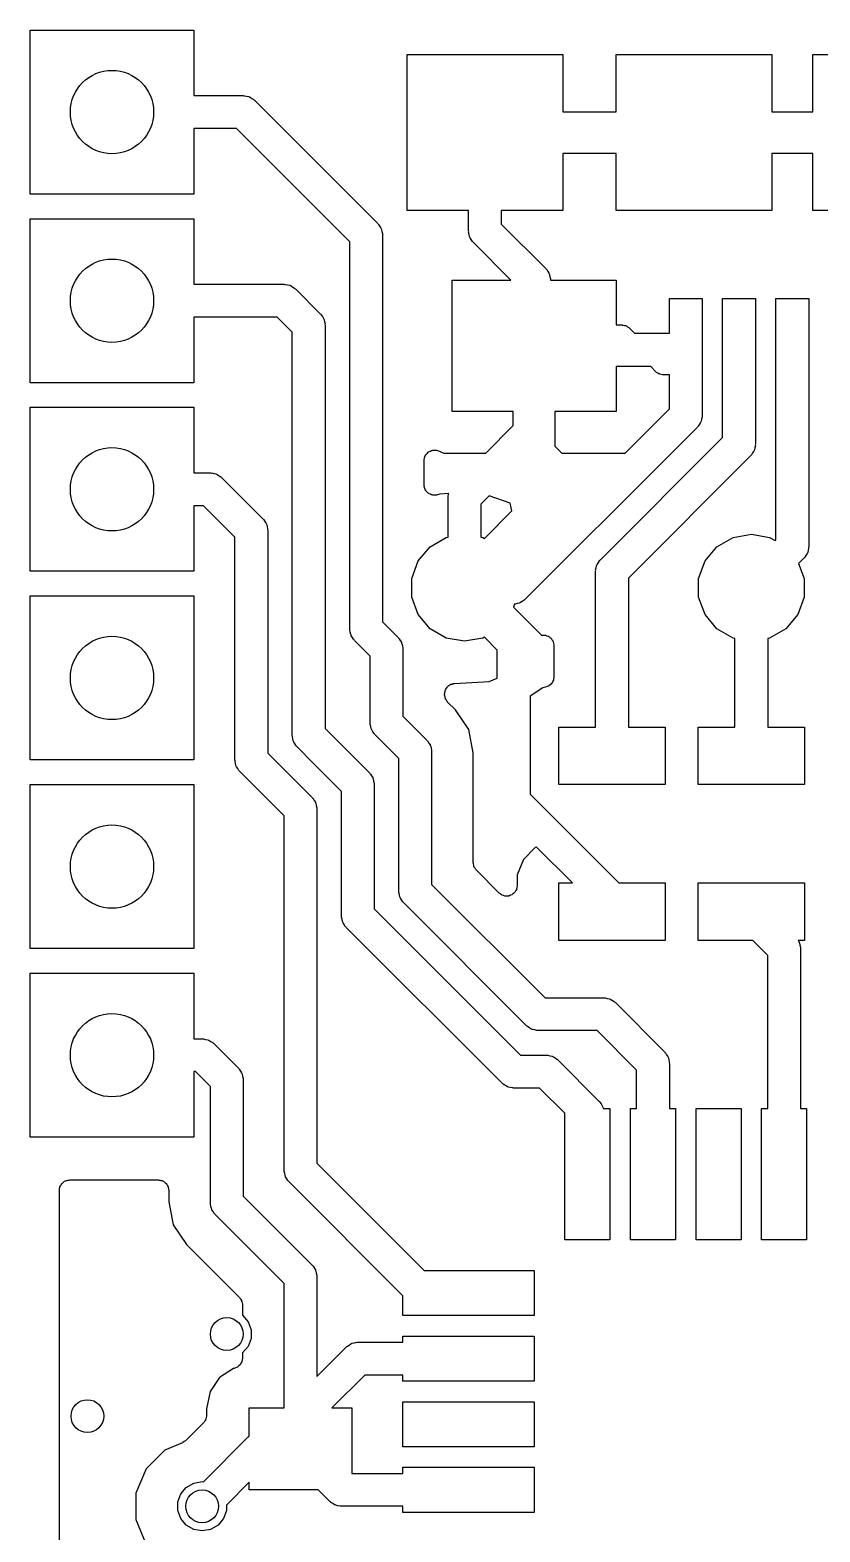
# Model space of a CAD drawing. Extents: x 0.2 to 50.9, y 0.2 to 28.3.
# Drawn here: x 0.2 to 9.84, y 9.99 to 28.3 of the extents above; entities that cross this region are included whole.
import ezdxf

# ---------------------------------------------------------------- set-up
doc = ezdxf.new("R2010")
doc.units = 0
doc.header["$MEASUREMENT"] = 0
doc.layers.add('BLACK', color=7, linetype='CONTINUOUS')

msp = doc.modelspace()

# ---------------------------------------------------------------- linework, layer by layer
at = {"layer": 'Black'}
for p, q in [((0.2, 26.3), (0.2, 28.3)), ((0.2, 28.3), (2.2, 28.3)), ((2.2, 28.3), (2.2, 27.5)), ((4.8, 26.1), (4.8, 28)), ((4.8, 28), (6.7, 28)), ((6.7, 28), (6.7, 27.304)), ((7.35, 27.304), (7.35, 28)), ((7.35, 28), (9.25, 28)), ((9.25, 28), (9.25, 27.304)), ((9.75, 27.304), (9.75, 28)), ((9.75, 28), (11.65, 28)), ((2.2, 27.5), (2.8, 27.5)), ((2.8, 27.5), (2.80867, 27.4985)), ((2.80867, 27.4985), (2.81743, 27.4992)), ((2.81743, 27.4992), (2.84267, 27.4925)), ((2.84267, 27.4925), (2.8684, 27.4879)), ((2.8684, 27.4879), (2.87602, 27.4835)), ((2.87602, 27.4835), (2.88452, 27.4813)), ((2.88452, 27.4813), (2.90593, 27.4663)), ((2.90593, 27.4663), (2.92856, 27.4532)), ((2.92856, 27.4532), (2.93422, 27.4465)), ((2.93422, 27.4465), (2.94142, 27.4414)), ((2.94142, 27.4414), (4.44142, 25.9414)), ((6.7, 27.304), (7.35, 27.304)), ((9.25, 27.304), (9.75, 27.304)), ((2.71716, 27.1), (2.2, 27.1)), ((2.2, 27.1), (2.2, 26.3)), ((4.1, 25.7172), (2.71716, 27.1)), ((7.35, 26.796), (6.7, 26.796)), ((6.7, 26.796), (6.7, 26.1)), ((7.35, 26.1), (7.35, 26.796)), ((9.75, 26.796), (9.25, 26.796)), ((9.25, 26.796), (9.25, 26.1)), ((9.75, 26.1), (9.75, 26.796)), ((2.2, 26.3), (0.2, 26.3)), ((5.55, 26.1), (4.8, 26.1)), ((5.55, 25.85), (5.55, 26.1)), ((6.7, 26.1), (5.95, 26.1)), ((5.95, 26.1), (5.95, 25.9328)), ((9.25, 26.1), (7.35, 26.1)), ((11.65, 26.1), (9.75, 26.1)), ((0.2, 24), (0.2, 26)), ((0.2, 26), (2.2, 26)), ((2.2, 26), (2.2, 25.2)), ((4.44142, 25.9414), (4.44647, 25.9342)), ((4.44647, 25.9342), (4.45321, 25.9286)), ((4.45321, 25.9286), (4.46627, 25.9059)), ((4.46627, 25.9059), (4.48126, 25.8845)), ((4.48126, 25.8845), (4.48354, 25.876)), ((4.48354, 25.876), (4.48794, 25.8684)), ((4.48794, 25.8684), (4.49248, 25.8427)), ((4.49248, 25.8427), (4.49924, 25.8174)), ((5.55153, 25.8413), (5.55, 25.85)), ((5.55076, 25.8326), (5.55153, 25.8413)), ((5.55752, 25.8073), (5.55076, 25.8326)), ((5.95, 25.9328), (6.49142, 25.3914)), ((4.1, 21), (4.1, 25.7172)), ((4.49924, 25.8174), (4.49847, 25.8087)), ((4.49847, 25.8087), (4.5, 25.8)), ((4.5, 25.8), (4.5, 21.0828)), ((5.56206, 25.7816), (5.55752, 25.8073)), ((5.56646, 25.774), (5.56206, 25.7816)), ((5.56874, 25.7655), (5.56646, 25.774)), ((5.58372, 25.7441), (5.56874, 25.7655)), ((5.59679, 25.7214), (5.58372, 25.7441)), ((5.60353, 25.7158), (5.59679, 25.7214)), ((5.60858, 25.7086), (5.60353, 25.7158)), ((6.06716, 25.25), (5.60858, 25.7086)), ((6.49142, 25.3914), (6.49647, 25.3842)), ((6.49647, 25.3842), (6.50321, 25.3786)), ((6.50321, 25.3786), (6.51628, 25.3559)), ((6.51628, 25.3559), (6.53126, 25.3345)), ((6.53126, 25.3345), (6.53354, 25.326)), ((6.53354, 25.326), (6.53794, 25.3184)), ((6.53794, 25.3184), (6.54248, 25.2927)), ((6.54248, 25.2927), (6.54924, 25.2674)), ((2.2, 25.2), (3.3, 25.2)), ((3.3, 25.2), (3.30867, 25.1985)), ((3.30867, 25.1985), (3.31743, 25.1992)), ((3.31743, 25.1992), (3.34267, 25.1925)), ((3.34267, 25.1925), (3.3684, 25.1879)), ((3.3684, 25.1879), (3.37602, 25.1835)), ((3.37602, 25.1835), (3.38452, 25.1813)), ((3.38452, 25.1813), (3.40593, 25.1663)), ((3.40593, 25.1663), (3.42856, 25.1532)), ((3.42856, 25.1532), (3.43422, 25.1465)), ((3.43422, 25.1465), (3.44142, 25.1414)), ((3.44142, 25.1414), (3.74142, 24.8414)), ((5.35, 23.65), (5.35, 25.25)), ((5.35, 25.25), (6.06716, 25.25)), ((6.54924, 25.2674), (6.54847, 25.2587)), ((6.54847, 25.2587), (6.55, 25.25)), ((6.55, 25.25), (7.35, 25.25)), ((7.35, 25.25), (7.35, 24.704)), ((8, 24.604), (8, 25.025)), ((8, 25.025), (8.4, 25.025)), ((8.4, 25.025), (8.4, 23.6)), ((8.65, 23.3328), (8.65, 25.025)), ((8.65, 25.025), (9.05, 25.025)), ((9.05, 25.025), (9.05, 23.25)), ((9.3, 22.0828), (9.3, 25.025)), ((9.3, 25.025), (9.7, 25.025)), ((9.7, 25.025), (9.7, 21.9999)), ((3.21716, 24.8), (2.2, 24.8)), ((2.2, 24.8), (2.2, 24)), ((3.4, 24.6172), (3.21716, 24.8)), ((3.74142, 24.8414), (3.74647, 24.8342)), ((3.74647, 24.8342), (3.75321, 24.8286)), ((3.75321, 24.8286), (3.76628, 24.8059)), ((3.76628, 24.8059), (3.78126, 24.7845)), ((3.78126, 24.7845), (3.78354, 24.776)), ((3.78354, 24.776), (3.78794, 24.7684)), ((3.78794, 24.7684), (3.79248, 24.7427)), ((3.79248, 24.7427), (3.79924, 24.7174)), ((3.4, 19.7), (3.4, 24.6172)), ((3.79924, 24.7174), (3.79847, 24.7087)), ((3.79847, 24.7087), (3.8, 24.7)), ((3.8, 24.7), (3.8, 19.7828)), ((7.35, 24.704), (7.42375, 24.704)), ((7.42375, 24.704), (7.42925, 24.703)), ((7.42925, 24.703), (7.43482, 24.7035)), ((7.43482, 24.7035), (7.45085, 24.6992)), ((7.45085, 24.6992), (7.46719, 24.6963)), ((7.46719, 24.6963), (7.47203, 24.6935)), ((7.47203, 24.6935), (7.47742, 24.6921)), ((7.47742, 24.6921), (7.49101, 24.6826)), ((7.49101, 24.6826), (7.50538, 24.6743)), ((7.50538, 24.6743), (7.50897, 24.67)), ((7.50897, 24.67), (7.51355, 24.6668)), ((7.51355, 24.6668), (7.57636, 24.604)), ((7.57636, 24.604), (8, 24.604)), ((7.77364, 24.196), (7.35, 24.196)), ((7.35, 24.196), (7.35, 23.65)), ((7.83645, 24.1332), (7.77364, 24.196)), ((2.2, 24), (0.2, 24)), ((7.84102, 24.13), (7.83645, 24.1332)), ((7.84462, 24.1257), (7.84102, 24.13)), ((7.85899, 24.1174), (7.84462, 24.1257)), ((7.87258, 24.1079), (7.85899, 24.1174)), ((7.87797, 24.1065), (7.87258, 24.1079)), ((7.88281, 24.1037), (7.87797, 24.1065)), ((7.89915, 24.1008), (7.88281, 24.1037)), ((7.91518, 24.0965), (7.89915, 24.1008)), ((7.92075, 24.097), (7.91518, 24.0965)), ((7.92625, 24.096), (7.92075, 24.097)), ((8, 24.096), (7.92625, 24.096)), ((8, 23.6828), (8, 24.096)), ((0.2, 21.7), (0.2, 23.7)), ((0.2, 23.7), (2.2, 23.7)), ((2.2, 23.7), (2.2, 22.9)), ((6.096, 23.65), (5.35, 23.65)), ((6.096, 23.4788), (6.096, 23.65)), ((7.35, 23.65), (6.604, 23.65)), ((6.604, 23.65), (6.604, 23.2264)), ((7.45581, 23.1387), (8, 23.6828)), ((5.75916, 23.142), (6.096, 23.4788)), ((8.34142, 23.4586), (8, 23.1172)), ((8.34647, 23.4658), (8.34142, 23.4586)), ((8.35321, 23.4714), (8.34647, 23.4658)), ((8.36627, 23.4941), (8.35321, 23.4714)), ((8.38126, 23.5155), (8.36627, 23.4941)), ((8.38354, 23.524), (8.38126, 23.5155)), ((8.38794, 23.5316), (8.38354, 23.524)), ((8.39248, 23.5573), (8.38794, 23.5316)), ((8.39924, 23.5826), (8.39248, 23.5573)), ((8.4, 23.6), (8.39847, 23.5913)), ((8.39847, 23.5913), (8.39924, 23.5826)), ((7.15858, 21.8414), (8.65, 23.3328)), ((5.01041, 23.0654), (5.01101, 23.0792)), ((5.01101, 23.0792), (5.01421, 23.0869)), ((5.01421, 23.0869), (5.01566, 23.0952)), ((5.01566, 23.0952), (5.02259, 23.1072)), ((5.02259, 23.1072), (5.02789, 23.12)), ((5.02789, 23.12), (5.03354, 23.1261)), ((5.03354, 23.1261), (5.03771, 23.1334)), ((5.03771, 23.1334), (5.04832, 23.1423)), ((5.04832, 23.1423), (5.05769, 23.1525)), ((5.05769, 23.1525), (5.0651, 23.1564)), ((5.0651, 23.1564), (5.0715, 23.1617)), ((5.0715, 23.1617), (5.08452, 23.1665)), ((5.08452, 23.1665), (5.09681, 23.1729)), ((5.09681, 23.1729), (5.1051, 23.174)), ((5.1051, 23.174), (5.11295, 23.1768)), ((5.11295, 23.1768), (5.1268, 23.1768)), ((5.1268, 23.1768), (5.14054, 23.1786)), ((5.14054, 23.1786), (5.1487, 23.1768)), ((5.1487, 23.1768), (5.15705, 23.1768)), ((5.15705, 23.1768), (5.17008, 23.1721)), ((5.17008, 23.1721), (5.1836, 23.1691)), ((5.1836, 23.1691), (5.24895, 23.142)), ((5.24895, 23.142), (5.75916, 23.142)), ((8, 23.1172), (6.24142, 21.3586)), ((6.604, 23.2264), (6.68836, 23.142)), ((6.68836, 23.142), (7.43413, 23.142)), ((7.43413, 23.142), (7.45048, 23.1391)), ((7.45048, 23.1391), (7.45581, 23.1387)), ((8.99142, 23.1086), (7.5, 21.6172)), ((8.99647, 23.1158), (8.99142, 23.1086)), ((9.00321, 23.1214), (8.99647, 23.1158)), ((9.01628, 23.1441), (9.00321, 23.1214)), ((9.03126, 23.1655), (9.01628, 23.1441)), ((9.03354, 23.174), (9.03126, 23.1655)), ((9.03794, 23.1816), (9.03354, 23.174)), ((9.04248, 23.2073), (9.03794, 23.1816)), ((9.04924, 23.2326), (9.04248, 23.2073)), ((9.05, 23.25), (9.04847, 23.2413)), ((9.04847, 23.2413), (9.04924, 23.2326)), ((2.2, 22.9), (2.4, 22.9)), ((2.4, 22.9), (2.40867, 22.8985)), ((2.40867, 22.8985), (2.41743, 22.8992)), ((2.41743, 22.8992), (2.44267, 22.8925)), ((2.44267, 22.8925), (2.4684, 22.8879)), ((5.008, 23.0517), (5.01041, 23.0654)), ((5.008, 22.7536), (5.008, 23.0517)), ((2.4684, 22.8879), (2.47602, 22.8835)), ((2.47602, 22.8835), (2.48452, 22.8813)), ((2.48452, 22.8813), (2.50593, 22.8663)), ((2.50593, 22.8663), (2.52856, 22.8532)), ((2.52856, 22.8532), (2.53422, 22.8465)), ((2.53422, 22.8465), (2.54142, 22.8414)), ((2.54142, 22.8414), (3.04142, 22.3414)), ((5.01041, 22.74), (5.008, 22.7536)), ((5.01101, 22.7261), (5.01041, 22.74)), ((5.01421, 22.7184), (5.01101, 22.7261)), ((5.01566, 22.7102), (5.01421, 22.7184)), ((5.02259, 22.6982), (5.01566, 22.7102)), ((5.02789, 22.6854), (5.02259, 22.6982)), ((5.03353, 22.6792), (5.02789, 22.6854)), ((5.03771, 22.672), (5.03353, 22.6792)), ((5.04833, 22.6631), (5.03771, 22.672)), ((5.05769, 22.6529), (5.04833, 22.6631)), ((5.0651, 22.649), (5.05769, 22.6529)), ((5.0715, 22.6436), (5.0651, 22.649)), ((5.08452, 22.6389), (5.0715, 22.6436)), ((5.09681, 22.6325), (5.08452, 22.6389)), ((5.10509, 22.6314), (5.09681, 22.6325)), ((5.11295, 22.6286), (5.10509, 22.6314)), ((5.1268, 22.6286), (5.11295, 22.6286)), ((5.14054, 22.6268), (5.1268, 22.6286)), ((5.14869, 22.6286), (5.14054, 22.6268)), ((5.15705, 22.6286), (5.14869, 22.6286)), ((5.17007, 22.6333), (5.15705, 22.6286)), ((5.1836, 22.6363), (5.17007, 22.6333)), ((5.19924, 22.6428), (5.1836, 22.6363)), ((5.30861, 22.6491), (5.19924, 22.6428)), ((5.29994, 22.5999), (5.30147, 22.6086)), ((5.29994, 22.1175), (5.29994, 22.5999)), ((5.3007, 22.6174), (5.30746, 22.6426)), ((5.30147, 22.6086), (5.3007, 22.6174)), ((5.30746, 22.6426), (5.30861, 22.6491)), ((5.80355, 22.6207), (5.69994, 22.5171)), ((6.05663, 22.5326), (5.80355, 22.6207)), ((6.07935, 22.4386), (6.05663, 22.5326)), ((2.31716, 22.5), (2.2, 22.5)), ((2.2, 22.5), (2.2, 21.7)), ((2.7, 22.1172), (2.31716, 22.5)), ((5.69994, 22.5171), (5.69994, 22.1175)), ((5.74278, 22.102), (6.07935, 22.4386)), ((3.04142, 22.3414), (3.04647, 22.3342)), ((3.04647, 22.3342), (3.05321, 22.3286)), ((3.05321, 22.3286), (3.06627, 22.3059)), ((3.06627, 22.3059), (3.08126, 22.2845)), ((3.08126, 22.2845), (3.08354, 22.276)), ((3.08354, 22.276), (3.08794, 22.2684)), ((3.08794, 22.2684), (3.09248, 22.2427)), ((3.09248, 22.2427), (3.09924, 22.2174)), ((3.09924, 22.2174), (3.09847, 22.2087)), ((3.09847, 22.2087), (3.1, 22.2)), ((3.1, 22.2), (3.1, 19.4828)), ((2.7, 19.4), (2.7, 22.1172)), ((4.93466, 21.8264), (5.08038, 22)), ((5.08038, 22), (5.2767, 22.1134)), ((5.2767, 22.1134), (5.29994, 22.1175)), ((5.69994, 22.1175), (5.72319, 22.1134)), ((5.72319, 22.1134), (5.74278, 22.102)), ((8.43478, 21.8264), (8.5805, 22)), ((8.5805, 22), (8.77682, 22.1134)), ((8.77682, 22.1134), (9.00006, 22.1527)), ((9.00006, 22.1527), (9.22331, 22.1134)), ((9.22331, 22.1134), (9.29131, 22.0741)), ((9.29131, 22.0741), (9.3, 22.0828)), ((9.69924, 21.9825), (9.69248, 21.9573)), ((9.7, 21.9999), (9.69847, 21.9913)), ((9.69847, 21.9913), (9.69924, 21.9825)), ((4.85713, 21.6133), (4.93466, 21.8264)), ((7.11874, 21.7845), (7.13372, 21.8059)), ((7.13372, 21.8059), (7.14679, 21.8286)), ((7.14679, 21.8286), (7.15353, 21.8342)), ((7.15353, 21.8342), (7.15858, 21.8414)), ((8.35725, 21.6133), (8.43478, 21.8264)), ((9.64142, 21.8585), (9.57706, 21.7942)), ((9.57706, 21.7942), (9.64287, 21.6133)), ((9.64647, 21.8657), (9.64142, 21.8585)), ((9.65321, 21.8714), (9.64647, 21.8657)), ((9.66628, 21.894), (9.65321, 21.8714)), ((9.68126, 21.9154), (9.66628, 21.894)), ((9.68354, 21.9239), (9.68126, 21.9154)), ((9.68794, 21.9315), (9.68354, 21.9239)), ((9.69248, 21.9573), (9.68794, 21.9315)), ((2.2, 21.7), (0.2, 21.7)), ((4.85713, 21.3867), (4.85713, 21.6133)), ((7.1, 21.7), (7.10153, 21.7087)), ((7.1, 19.8), (7.1, 21.7)), ((7.10076, 21.7174), (7.10752, 21.7427)), ((7.10153, 21.7087), (7.10076, 21.7174)), ((7.10752, 21.7427), (7.11206, 21.7684)), ((7.11206, 21.7684), (7.11646, 21.776)), ((7.11646, 21.776), (7.11874, 21.7845)), ((7.5, 21.6172), (7.5, 19.8)), ((8.35725, 21.3867), (8.35725, 21.6133)), ((9.64287, 21.6133), (9.64287, 21.3867)), ((0.2, 19.4), (0.2, 21.4)), ((0.2, 21.4), (2.2, 21.4)), ((2.2, 21.4), (2.2, 19.4)), ((4.93466, 21.1736), (4.85713, 21.3867)), ((6.11167, 21.3013), (6.09732, 21.2618)), ((6.09732, 21.2618), (6.43913, 20.92)), ((6.11743, 21.3008), (6.11167, 21.3013)), ((6.14267, 21.3075), (6.11743, 21.3008)), ((6.1684, 21.3121), (6.14267, 21.3075)), ((6.17602, 21.3165), (6.1684, 21.3121)), ((6.18452, 21.3187), (6.17602, 21.3165)), ((6.20593, 21.3337), (6.18452, 21.3187)), ((6.22856, 21.3468), (6.20593, 21.3337)), ((6.23422, 21.3535), (6.22856, 21.3468)), ((6.24142, 21.3586), (6.23422, 21.3535)), ((8.43478, 21.1736), (8.35725, 21.3867)), ((9.64287, 21.3867), (9.56534, 21.1736)), ((4.5, 21.0828), (4.69142, 20.8914)), ((5.08038, 21), (4.93466, 21.1736)), ((8.5805, 21), (8.43478, 21.1736)), ((9.56534, 21.1736), (9.41962, 21)), ((4.10153, 20.9913), (4.1, 21)), ((4.10076, 20.9826), (4.10153, 20.9913)), ((4.10752, 20.9573), (4.10076, 20.9826)), ((4.11206, 20.9316), (4.10752, 20.9573)), ((4.11646, 20.924), (4.11206, 20.9316)), ((4.11874, 20.9155), (4.11646, 20.924)), ((4.13372, 20.8941), (4.11874, 20.9155)), ((4.14679, 20.8714), (4.13372, 20.8941)), ((4.69142, 20.8914), (4.69647, 20.8842)), ((4.69647, 20.8842), (4.70321, 20.8786)), ((4.70321, 20.8786), (4.71627, 20.8559)), ((5.2767, 20.8866), (5.08038, 21)), ((5.49994, 20.8473), (5.2767, 20.8866)), ((5.72319, 20.8866), (5.49994, 20.8473)), ((5.74278, 20.898), (5.72319, 20.8866)), ((5.9, 20.7407), (5.74278, 20.898)), ((6.43913, 20.92), (6.43918, 20.92)), ((6.43918, 20.92), (6.44295, 20.9214)), ((6.44295, 20.9214), (6.4611, 20.9214)), ((6.4611, 20.9214), (6.4792, 20.9225)), ((6.4792, 20.9225), (6.48304, 20.9214)), ((6.48304, 20.9214), (6.48705, 20.9214)), ((6.48705, 20.9214), (6.5041, 20.9152)), ((6.5041, 20.9152), (6.52151, 20.9101)), ((6.52151, 20.9101), (6.52473, 20.9077)), ((6.52473, 20.9077), (6.5285, 20.9063)), ((6.5285, 20.9063), (6.5424, 20.8946)), ((6.5424, 20.8946), (6.557, 20.8839)), ((6.557, 20.8839), (6.55921, 20.8805)), ((6.55921, 20.8805), (6.56229, 20.878)), ((6.56229, 20.878), (6.57136, 20.8622)), ((8.77682, 20.8866), (8.5805, 21)), ((8.80006, 20.8825), (8.77682, 20.8866)), ((8.80006, 19.8), (8.80006, 20.8825)), ((9.22331, 20.8866), (9.20006, 20.8825)), ((9.20006, 20.8825), (9.20006, 19.8)), ((9.41962, 21), (9.22331, 20.8866)), ((4.15353, 20.8658), (4.14679, 20.8714)), ((4.15858, 20.8586), (4.15353, 20.8658)), ((4.35, 20.6672), (4.15858, 20.8586)), ((4.71627, 20.8559), (4.73126, 20.8345)), ((4.73126, 20.8345), (4.73354, 20.826)), ((4.73354, 20.826), (4.73794, 20.8184)), ((4.73794, 20.8184), (4.74248, 20.7927)), ((4.74248, 20.7927), (4.74924, 20.7674)), ((4.74924, 20.7674), (4.74847, 20.7587)), ((4.74847, 20.7587), (4.75, 20.75)), ((4.75, 20.75), (4.75, 19.9328)), ((5.9, 20.3984), (5.9, 20.7407)), ((6.57136, 20.8622), (6.5814, 20.8471)), ((6.5814, 20.8471), (6.58234, 20.8432)), ((6.58234, 20.8432), (6.58434, 20.8398)), ((6.58434, 20.8398), (6.58749, 20.8219)), ((6.58749, 20.8219), (6.59175, 20.8043)), ((6.59175, 20.8043), (6.5913, 20.8003)), ((6.5913, 20.8003), (6.592, 20.7963)), ((6.592, 20.7963), (6.592, 20.4115)), ((4.35, 19.85), (4.35, 20.6672)), ((5.34909, 20.326), (5.36295, 20.331)), ((5.36295, 20.331), (5.37041, 20.331)), ((5.37041, 20.331), (5.37766, 20.3327)), ((5.37766, 20.3327), (5.80064, 20.3572)), ((5.80064, 20.3572), (5.9, 20.3984)), ((6.56229, 20.3299), (6.54623, 20.3164)), ((6.56284, 20.3309), (6.56229, 20.3299)), ((6.56367, 20.3316), (6.56284, 20.3309)), ((6.57384, 20.3499), (6.56367, 20.3316)), ((6.58434, 20.3681), (6.57384, 20.3499)), ((6.58453, 20.3692), (6.58434, 20.3681)), ((6.58507, 20.3702), (6.58453, 20.3692)), ((6.58835, 20.3909), (6.58507, 20.3702)), ((6.592, 20.4115), (6.58835, 20.3909)), ((5.258, 20.206), (5.25929, 20.2133)), ((5.258, 20.1959), (5.258, 20.206)), ((5.25897, 20.1904), (5.258, 20.1959)), ((5.25848, 20.1848), (5.25897, 20.1904)), ((5.26278, 20.1688), (5.25848, 20.1848)), ((5.25886, 20.2208), (5.2631, 20.2349)), ((5.25929, 20.2133), (5.25886, 20.2208)), ((5.26566, 20.1524), (5.26278, 20.1688)), ((5.2631, 20.2349), (5.26566, 20.2494)), ((5.26566, 20.2494), (5.26939, 20.2559)), ((5.26845, 20.1476), (5.26566, 20.1524)), ((5.2699, 20.1422), (5.26845, 20.1476)), ((5.26939, 20.2559), (5.27153, 20.263)), ((5.27153, 20.263), (5.28034, 20.2748)), ((5.28034, 20.2748), (5.28771, 20.2876)), ((5.28771, 20.2876), (5.29342, 20.2924)), ((5.29342, 20.2924), (5.29788, 20.2984)), ((5.29788, 20.2984), (5.31021, 20.3065)), ((5.31021, 20.3065), (5.3215, 20.3159)), ((5.3215, 20.3159), (5.32851, 20.3185)), ((5.32851, 20.3185), (5.33474, 20.3226)), ((5.33474, 20.3226), (5.34909, 20.326)), ((6.45666, 20.2806), (6.3, 20.1776)), ((6.3, 20.1776), (6.3, 18.9828)), ((6.48919, 20.2869), (6.45666, 20.2806)), ((6.50879, 20.2944), (6.48919, 20.2869)), ((6.5285, 20.3016), (6.50879, 20.2944)), ((6.52934, 20.3023), (6.5285, 20.3016)), ((6.53037, 20.3027), (6.52934, 20.3023)), ((6.54623, 20.3164), (6.53037, 20.3027)), ((5.27941, 20.1286), (5.2699, 20.1422)), ((5.28771, 20.1142), (5.27941, 20.1286)), ((5.29199, 20.1106), (5.28771, 20.1142)), ((5.2952, 20.1061), (5.29199, 20.1106)), ((5.39179, 20.0095), (5.2952, 20.1061)), ((5.55181, 19.77), (5.39179, 20.0095)), ((3.8, 19.7828), (3.94142, 19.6414)), ((4.35153, 19.8413), (4.35, 19.85)), ((4.35076, 19.8326), (4.35153, 19.8413)), ((4.35752, 19.8073), (4.35076, 19.8326)), ((4.36206, 19.7816), (4.35752, 19.8073)), ((4.36646, 19.774), (4.36206, 19.7816)), ((4.75, 19.9328), (5.04142, 19.6414)), ((6.65, 19.1), (6.65, 19.8)), ((6.65, 19.8), (7.1, 19.8)), ((7.5, 19.8), (7.95, 19.8)), ((7.95, 19.8), (7.95, 19.1)), ((8.35, 19.1), (8.35, 19.8)), ((8.35, 19.8), (8.80006, 19.8)), ((9.20006, 19.8), (9.65, 19.8)), ((9.65, 19.8), (9.65, 19.1)), ((3.40153, 19.6913), (3.4, 19.7)), ((3.40076, 19.6826), (3.40153, 19.6913)), ((3.40752, 19.6573), (3.40076, 19.6826)), ((3.41206, 19.6316), (3.40752, 19.6573)), ((3.41646, 19.624), (3.41206, 19.6316)), ((3.41874, 19.6155), (3.41646, 19.624)), ((3.43372, 19.5941), (3.41874, 19.6155)), ((3.94142, 19.6414), (3.94142, 19.6414)), ((3.94142, 19.6414), (4.34142, 19.2414)), ((4.36874, 19.7655), (4.36646, 19.774)), ((4.38372, 19.7441), (4.36874, 19.7655)), ((4.39679, 19.7214), (4.38372, 19.7441)), ((4.40353, 19.7158), (4.39679, 19.7214)), ((4.40858, 19.7086), (4.40353, 19.7158)), ((4.7, 19.4172), (4.40858, 19.7086)), ((5.04142, 19.6414), (5.04647, 19.6342)), ((5.04647, 19.6342), (5.05321, 19.6286)), ((5.05321, 19.6286), (5.06627, 19.6059)), ((5.06627, 19.6059), (5.08126, 19.5845)), ((5.608, 19.4875), (5.55181, 19.77)), ((3.1, 19.4828), (3.64142, 18.9414)), ((3.44679, 19.5714), (3.43372, 19.5941)), ((3.45353, 19.5658), (3.44679, 19.5714)), ((3.45858, 19.5586), (3.45353, 19.5658)), ((3.65858, 19.3586), (3.45858, 19.5586)), ((4.7, 17.8), (4.7, 19.4172)), ((5.08126, 19.5845), (5.08354, 19.576)), ((5.08354, 19.576), (5.08794, 19.5684)), ((5.08794, 19.5684), (5.09248, 19.5427)), ((5.09248, 19.5427), (5.09924, 19.5174)), ((5.09924, 19.5174), (5.09847, 19.5087)), ((5.09847, 19.5087), (5.1, 19.5)), ((5.1, 19.5), (5.1, 17.8828)), ((5.608, 18.1459), (5.608, 19.4875)), ((2.2, 19.4), (0.2, 19.4)), ((2.70153, 19.3913), (2.7, 19.4)), ((2.70076, 19.3826), (2.70153, 19.3913)), ((2.70752, 19.3573), (2.70076, 19.3826)), ((2.71206, 19.3316), (2.70752, 19.3573)), ((2.71646, 19.324), (2.71206, 19.3316)), ((2.71874, 19.3155), (2.71646, 19.324)), ((2.73372, 19.2941), (2.71874, 19.3155)), ((2.74679, 19.2714), (2.73372, 19.2941)), ((2.75353, 19.2658), (2.74679, 19.2714)), ((2.75858, 19.2586), (2.75353, 19.2658)), ((3.3, 18.7172), (2.75858, 19.2586)), ((4, 19.0172), (3.65858, 19.3586)), ((3.65858, 19.3586), (3.65858, 19.3586)), ((4.34142, 19.2414), (4.34647, 19.2342)), ((4.34647, 19.2342), (4.35321, 19.2286)), ((0.2, 17.1), (0.2, 19.1)), ((0.2, 19.1), (2.2, 19.1)), ((2.2, 19.1), (2.2, 17.1)), ((4.35321, 19.2286), (4.36627, 19.2059)), ((4.36627, 19.2059), (4.38126, 19.1845)), ((4.38126, 19.1845), (4.38354, 19.176)), ((4.38354, 19.176), (4.38794, 19.1684)), ((4.38794, 19.1684), (4.39248, 19.1427)), ((4.39248, 19.1427), (4.39924, 19.1174)), ((4.39924, 19.1174), (4.39847, 19.1087)), ((4.39847, 19.1087), (4.4, 19.1)), ((4.4, 19.1), (4.4, 17.5828)), ((7.95, 19.1), (6.65, 19.1)), ((9.65, 19.1), (8.35, 19.1)), ((3.64142, 18.9414), (3.64647, 18.9342)), ((3.64647, 18.9342), (3.65321, 18.9286)), ((3.65321, 18.9286), (3.66628, 18.9059)), ((3.66628, 18.9059), (3.68126, 18.8845)), ((3.68126, 18.8845), (3.68354, 18.876)), ((3.68354, 18.876), (3.68794, 18.8684)), ((3.68794, 18.8684), (3.69248, 18.8427)), ((4, 17.5), (4, 19.0172)), ((6.3, 18.9828), (7.38284, 17.9)), ((3.3, 14.4), (3.3, 18.7172)), ((3.69248, 18.8427), (3.69924, 18.8174)), ((3.69924, 18.8174), (3.69847, 18.8087)), ((3.69847, 18.8087), (3.7, 18.8)), ((3.7, 18.8), (3.7, 14.4828)), ((6.36224, 18.3307), (6.21934, 18.1878)), ((6.37939, 18.3378), (6.36224, 18.3307)), ((6.81716, 17.9), (6.37939, 18.3378)), ((5.60897, 18.1404), (5.608, 18.1459)), ((5.60848, 18.1348), (5.60897, 18.1404)), ((5.61278, 18.1188), (5.60848, 18.1348)), ((6.21934, 18.1878), (6.142, 18.001)), ((5.61566, 18.1024), (5.61278, 18.1188)), ((5.61845, 18.0976), (5.61566, 18.1024)), ((5.6199, 18.0922), (5.61845, 18.0976)), ((5.62941, 18.0786), (5.6199, 18.0922)), ((5.63771, 18.0642), (5.62941, 18.0786)), ((5.64199, 18.0606), (5.63771, 18.0642)), ((5.6452, 18.0561), (5.64199, 18.0606)), ((5.9252, 17.7761), (5.6452, 18.0561)), ((6.142, 18.001), (6.142, 17.8659)), ((4.70153, 17.7913), (4.7, 17.8)), ((4.70076, 17.7826), (4.70153, 17.7913)), ((4.70752, 17.7573), (4.70076, 17.7826)), ((5.1, 17.8828), (6.48284, 16.5)), ((5.93879, 17.7665), (5.9252, 17.7761)), ((5.9515, 17.7559), (5.93879, 17.7665)), ((6.09959, 17.7736), (6.08785, 17.7618)), ((6.11229, 17.7842), (6.09959, 17.7736)), ((6.11508, 17.7891), (6.11229, 17.7842)), ((6.11903, 17.793), (6.11508, 17.7891)), ((6.12605, 17.8081), (6.11903, 17.793)), ((6.13434, 17.8224), (6.12605, 17.8081)), ((6.13531, 17.8279), (6.13434, 17.8224)), ((6.13767, 17.833), (6.13531, 17.8279)), ((6.13912, 17.8495), (6.13767, 17.833)), ((6.142, 17.8659), (6.13912, 17.8495)), ((6.65, 17.2), (6.65, 17.9)), ((6.65, 17.9), (6.81716, 17.9)), ((7.38284, 17.9), (7.95, 17.9)), ((7.95, 17.9), (7.95, 17.2)), ((8.35, 17.2), (8.35, 17.9)), ((8.35, 17.9), (9.65, 17.9)), ((9.65, 17.9), (9.65, 17.2)), ((4.4, 17.5828), (6.18284, 15.8)), ((4.71206, 17.7316), (4.70752, 17.7573)), ((4.71646, 17.724), (4.71206, 17.7316)), ((4.71874, 17.7155), (4.71646, 17.724)), ((4.73372, 17.6941), (4.71874, 17.7155)), ((4.74679, 17.6714), (4.73372, 17.6941)), ((4.75353, 17.6658), (4.74679, 17.6714)), ((4.75858, 17.6586), (4.75353, 17.6658)), ((6.25858, 16.1586), (4.75858, 17.6586)), ((5.95675, 17.754), (5.9515, 17.7559)), ((5.96133, 17.7508), (5.95675, 17.754)), ((5.97736, 17.7465), (5.96133, 17.7508)), ((5.99295, 17.7408), (5.97736, 17.7465)), ((5.99853, 17.7408), (5.99295, 17.7408)), ((6.00393, 17.7394), (5.99853, 17.7408)), ((6.02046, 17.7408), (6.00393, 17.7394)), ((6.03705, 17.7408), (6.02046, 17.7408)), ((6.0423, 17.7427), (6.03705, 17.7408)), ((6.04787, 17.7432), (6.0423, 17.7427)), ((6.06291, 17.7502), (6.04787, 17.7432)), ((6.0785, 17.7559), (6.06291, 17.7502)), ((6.07935, 17.7566), (6.0785, 17.7559)), ((6.08278, 17.7595), (6.07935, 17.7566)), ((6.08785, 17.7618), (6.08278, 17.7595)), ((4.00153, 17.4913), (4, 17.5)), ((4.00076, 17.4826), (4.00153, 17.4913)), ((4.00752, 17.4573), (4.00076, 17.4826)), ((4.01206, 17.4316), (4.00752, 17.4573)), ((4.01646, 17.424), (4.01206, 17.4316)), ((4.01874, 17.4155), (4.01646, 17.424)), ((4.03372, 17.3941), (4.01874, 17.4155)), ((4.04679, 17.3714), (4.03372, 17.3941)), ((4.05353, 17.3658), (4.04679, 17.3714)), ((4.05858, 17.3586), (4.05353, 17.3658)), ((5.95858, 15.4586), (4.05858, 17.3586)), ((2.2, 17.1), (0.2, 17.1)), ((7.95, 17.2), (6.65, 17.2)), ((9.01716, 17.2), (8.35, 17.2)), ((9.2, 17.0172), (9.01716, 17.2)), ((9.65, 17.2), (9.57043, 17.2)), ((9.57043, 17.2), (9.58126, 17.1845)), ((9.58126, 17.1845), (9.58354, 17.176)), ((9.58354, 17.176), (9.58794, 17.1684)), ((9.58794, 17.1684), (9.59248, 17.1427)), ((9.59248, 17.1427), (9.59924, 17.1174)), ((9.59924, 17.1174), (9.59847, 17.1087)), ((9.59847, 17.1087), (9.6, 17.1)), ((9.6, 17.1), (9.6, 15.15)), ((9.2, 15.15), (9.2, 17.0172)), ((0.2, 14.8), (0.2, 16.8)), ((0.2, 16.8), (2.2, 16.8)), ((2.2, 16.8), (2.2, 16)), ((6.48284, 16.5), (7.2, 16.5)), ((7.2, 16.5), (7.20867, 16.4985)), ((7.20867, 16.4985), (7.21743, 16.4992)), ((7.21743, 16.4992), (7.24267, 16.4925)), ((7.24267, 16.4925), (7.2684, 16.4879)), ((7.2684, 16.4879), (7.27602, 16.4835)), ((7.27602, 16.4835), (7.28452, 16.4813)), ((7.28452, 16.4813), (7.30593, 16.4663)), ((7.30593, 16.4663), (7.32856, 16.4532)), ((7.32856, 16.4532), (7.33422, 16.4465)), ((7.33422, 16.4465), (7.34142, 16.4414)), ((7.34142, 16.4414), (7.94142, 15.8414)), ((6.26579, 16.1535), (6.25858, 16.1586)), ((6.27144, 16.1468), (6.26579, 16.1535)), ((6.29407, 16.1337), (6.27144, 16.1468)), ((6.31548, 16.1187), (6.29407, 16.1337)), ((6.32398, 16.1165), (6.31548, 16.1187)), ((6.3316, 16.1121), (6.32398, 16.1165)), ((2.2, 16), (2.3, 16)), ((2.3, 16), (2.30867, 15.9985)), ((2.30867, 15.9985), (2.31743, 15.9992)), ((2.31743, 15.9992), (2.34267, 15.9925)), ((2.34267, 15.9925), (2.3684, 15.9879)), ((2.3684, 15.9879), (2.37602, 15.9835)), ((2.37602, 15.9835), (2.38452, 15.9813)), ((2.38452, 15.9813), (2.40593, 15.9663)), ((2.40593, 15.9663), (2.42856, 15.9532)), ((2.42856, 15.9532), (2.43422, 15.9465)), ((2.43422, 15.9465), (2.44142, 15.9414)), ((2.44142, 15.9414), (2.74142, 15.6414)), ((6.35733, 16.1075), (6.3316, 16.1121)), ((6.38257, 16.1008), (6.35733, 16.1075)), ((6.39133, 16.1015), (6.38257, 16.1008)), ((6.4, 16.1), (6.39133, 16.1015)), ((7.11716, 16.1), (6.4, 16.1)), ((7.6, 15.6172), (7.11716, 16.1)), ((6.18284, 15.8), (6.5, 15.8)), ((6.5, 15.8), (6.50867, 15.7985)), ((6.50867, 15.7985), (6.51743, 15.7992)), ((6.51743, 15.7992), (6.54267, 15.7925)), ((6.54267, 15.7925), (6.5684, 15.7879)), ((6.5684, 15.7879), (6.57602, 15.7835)), ((6.57602, 15.7835), (6.58452, 15.7813)), ((6.58452, 15.7813), (6.60593, 15.7663)), ((6.60593, 15.7663), (6.62856, 15.7532)), ((6.62856, 15.7532), (6.63422, 15.7465)), ((7.94142, 15.8414), (7.94647, 15.8342)), ((7.94647, 15.8342), (7.95321, 15.8286)), ((7.95321, 15.8286), (7.96628, 15.8059)), ((7.96628, 15.8059), (7.98126, 15.7845)), ((7.98126, 15.7845), (7.98354, 15.776)), ((7.98354, 15.776), (7.98794, 15.7684)), ((7.98794, 15.7684), (7.99248, 15.7427)), ((2.21716, 15.6), (2.2, 15.6)), ((2.2, 15.6), (2.2, 14.8)), ((2.4, 15.4172), (2.21716, 15.6)), ((2.74142, 15.6414), (2.74647, 15.6342)), ((2.74647, 15.6342), (2.75321, 15.6286)), ((2.75321, 15.6286), (2.76628, 15.6059)), ((2.76628, 15.6059), (2.78126, 15.5845)), ((2.78126, 15.5845), (2.78354, 15.576)), ((2.78354, 15.576), (2.78794, 15.5684)), ((2.78794, 15.5684), (2.79248, 15.5427)), ((6.63422, 15.7465), (6.64142, 15.7414)), ((6.64142, 15.7414), (7.14142, 15.2414)), ((7.6, 15.15), (7.6, 15.6172)), ((7.99248, 15.7427), (7.99924, 15.7174)), ((7.99924, 15.7174), (7.99847, 15.7087)), ((7.99847, 15.7087), (8, 15.7)), ((8, 15.7), (8, 15.15)), ((2.4, 14), (2.4, 15.4172)), ((2.79248, 15.5427), (2.79924, 15.5174)), ((2.79924, 15.5174), (2.79847, 15.5087)), ((2.79847, 15.5087), (2.8, 15.5)), ((2.8, 15.5), (2.8, 14.0828)), ((5.96579, 15.4535), (5.95858, 15.4586)), ((5.97144, 15.4468), (5.96579, 15.4535)), ((5.99407, 15.4337), (5.97144, 15.4468)), ((6.01548, 15.4187), (5.99407, 15.4337)), ((6.02398, 15.4165), (6.01548, 15.4187)), ((6.0316, 15.4121), (6.02398, 15.4165)), ((6.05732, 15.4075), (6.0316, 15.4121)), ((6.08257, 15.4008), (6.05732, 15.4075)), ((6.09134, 15.4015), (6.08257, 15.4008)), ((6.1, 15.4), (6.09134, 15.4015)), ((6.41716, 15.4), (6.1, 15.4)), ((6.725, 15.0922), (6.41716, 15.4)), ((7.14142, 15.2414), (7.14647, 15.2342)), ((7.14647, 15.2342), (7.15321, 15.2286)), ((7.15321, 15.2286), (7.16627, 15.2059)), ((7.16627, 15.2059), (7.18126, 15.1845)), ((6.725, 13.55), (6.725, 15.0922)), ((7.18126, 15.1845), (7.18354, 15.176)), ((7.18354, 15.176), (7.18794, 15.1684)), ((7.18794, 15.1684), (7.19118, 15.15)), ((7.19118, 15.15), (7.275, 15.15)), ((7.275, 15.15), (7.275, 13.55)), ((7.525, 13.55), (7.525, 15.15)), ((7.525, 15.15), (7.6, 15.15)), ((8, 15.15), (8.075, 15.15)), ((8.075, 15.15), (8.075, 13.55)), ((8.325, 13.55), (8.325, 15.15)), ((8.325, 15.15), (8.875, 15.15)), ((8.875, 15.15), (8.875, 13.55)), ((9.125, 13.55), (9.125, 15.15)), ((9.125, 15.15), (9.2, 15.15)), ((9.6, 15.15), (9.675, 15.15)), ((9.675, 15.15), (9.675, 13.55)), ((2.2, 14.8), (0.2, 14.8)), ((3.7, 14.4828), (5.00784, 13.175)), ((3.30153, 14.3913), (3.3, 14.4)), ((3.30076, 14.3826), (3.30153, 14.3913)), ((3.30752, 14.3573), (3.30076, 14.3826)), ((3.31206, 14.3316), (3.30752, 14.3573)), ((3.31646, 14.324), (3.31206, 14.3316)), ((3.31874, 14.3155), (3.31646, 14.324)), ((3.33372, 14.2941), (3.31874, 14.3155)), ((3.34679, 14.2714), (3.33372, 14.2941)), ((0.558, 14.1526), (0.55993, 14.1635)), ((0.558, 0.685), (0.558, 14.1526)), ((0.55993, 14.1746), (0.56373, 14.1851)), ((0.55993, 14.1635), (0.55993, 14.1746)), ((0.56373, 14.1851), (0.56566, 14.196)), ((0.56566, 14.196), (0.57122, 14.2056)), ((0.57122, 14.2056), (0.57502, 14.2161)), ((0.57502, 14.2161), (0.58215, 14.2246)), ((0.58215, 14.2246), (0.58771, 14.2342)), ((0.58771, 14.2342), (0.59622, 14.2413)), ((0.59622, 14.2413), (0.60337, 14.2498)), ((0.60337, 14.2498), (0.61299, 14.2554)), ((0.61299, 14.2554), (0.6215, 14.2625)), ((0.6215, 14.2625), (0.63194, 14.2663)), ((0.63194, 14.2663), (0.64156, 14.2719)), ((0.64156, 14.2719), (0.65251, 14.2738)), ((0.65251, 14.2738), (0.66295, 14.2776)), ((0.66295, 14.2776), (0.67406, 14.2776)), ((0.67406, 14.2776), (0.685, 14.2796)), ((0.685, 14.2796), (1.765, 14.2796)), ((1.765, 14.2796), (1.77594, 14.2776)), ((1.77594, 14.2776), (1.78705, 14.2776)), ((1.78705, 14.2776), (1.79749, 14.2738)), ((1.79749, 14.2738), (1.80844, 14.2719)), ((1.80844, 14.2719), (1.81806, 14.2663)), ((1.81806, 14.2663), (1.8285, 14.2625)), ((1.8285, 14.2625), (1.83701, 14.2554)), ((1.83701, 14.2554), (1.84663, 14.2498)), ((1.84663, 14.2498), (1.85378, 14.2413)), ((1.85378, 14.2413), (1.86229, 14.2342)), ((1.86229, 14.2342), (1.86784, 14.2246)), ((1.86784, 14.2246), (1.87499, 14.2161)), ((1.87499, 14.2161), (1.87878, 14.2056)), ((1.87878, 14.2056), (1.88434, 14.196)), ((1.88434, 14.196), (1.88627, 14.1851)), ((1.88627, 14.1851), (1.89007, 14.1746)), ((1.89007, 14.1746), (1.89007, 14.1635)), ((1.89007, 14.1635), (1.892, 14.1526)), ((1.892, 14.1526), (1.892, 14.0125)), ((3.35353, 14.2658), (3.34679, 14.2714)), ((3.35858, 14.2586), (3.35353, 14.2658)), ((4.75, 12.8672), (3.35858, 14.2586)), ((1.892, 14.0125), (1.94819, 13.73)), ((2.40153, 13.9913), (2.4, 14)), ((2.40076, 13.9826), (2.40153, 13.9913)), ((2.40752, 13.9573), (2.40076, 13.9826)), ((2.41206, 13.9316), (2.40752, 13.9573)), ((2.41646, 13.924), (2.41206, 13.9316)), ((2.41874, 13.9155), (2.41646, 13.924)), ((2.8, 14.0828), (3.64142, 13.2414)), ((2.43372, 13.8941), (2.41874, 13.9155)), ((2.44679, 13.8714), (2.43372, 13.8941)), ((2.45353, 13.8658), (2.44679, 13.8714)), ((2.45858, 13.8586), (2.45353, 13.8658)), ((3.3, 13.0172), (2.45858, 13.8586)), ((1.94819, 13.73), (2.10821, 13.4905)), ((2.10821, 13.4905), (2.7548, 12.8439)), ((7.275, 13.55), (6.725, 13.55)), ((8.075, 13.55), (7.525, 13.55)), ((8.875, 13.55), (8.325, 13.55)), ((9.675, 13.55), (9.125, 13.55)), ((3.64142, 13.2414), (3.64647, 13.2342)), ((3.64647, 13.2342), (3.65321, 13.2286)), ((3.65321, 13.2286), (3.66627, 13.2059)), ((3.66627, 13.2059), (3.68126, 13.1845)), ((3.3, 11.5), (3.3, 13.0172)), ((3.68126, 13.1845), (3.68354, 13.176)), ((3.68354, 13.176), (3.68794, 13.1684)), ((3.68794, 13.1684), (3.69248, 13.1427)), ((3.69248, 13.1427), (3.69924, 13.1174)), ((3.69924, 13.1174), (3.69847, 13.1087)), ((3.69847, 13.1087), (3.7, 13.1)), ((3.7, 13.1), (3.7, 11.8828)), ((5.00784, 13.175), (6.35, 13.175)), ((6.35, 13.175), (6.35, 12.625)), ((2.7548, 12.8439), (2.75801, 12.8394)), ((2.75801, 12.8394), (2.76229, 12.8358)), ((2.76229, 12.8358), (2.77058, 12.8214)), ((2.77058, 12.8214), (2.7801, 12.8078)), ((4.75, 12.625), (4.75, 12.8672)), ((2.7801, 12.8078), (2.78155, 12.8024)), ((2.78155, 12.8024), (2.78434, 12.7976)), ((2.78434, 12.7976), (2.78722, 12.7812)), ((2.78722, 12.7812), (2.79152, 12.7652)), ((2.79152, 12.7652), (2.79103, 12.7596)), ((2.79103, 12.7596), (2.792, 12.7541)), ((2.792, 12.7541), (2.792, 12.6316)), ((2.792, 12.6316), (2.79357, 12.6307)), ((2.79357, 12.6307), (2.8608, 12.5506)), ((2.8608, 12.5506), (2.89657, 12.4523)), ((6.35, 12.625), (4.75, 12.625)), ((2.89657, 12.3477), (2.8608, 12.2494)), ((2.89657, 12.4523), (2.89657, 12.3477)), ((4.09407, 12.2663), (4.11548, 12.2813)), ((4.11548, 12.2813), (4.12398, 12.2835)), ((4.12398, 12.2835), (4.1316, 12.2879)), ((4.1316, 12.2879), (4.15733, 12.2925)), ((4.15733, 12.2925), (4.18257, 12.2992)), ((4.18257, 12.2992), (4.19133, 12.2985)), ((4.19133, 12.2985), (4.2, 12.3)), ((4.2, 12.3), (4.75, 12.3)), ((4.75, 12.3), (4.75, 12.375)), ((4.75, 12.375), (6.35, 12.375)), ((6.35, 12.375), (6.35, 11.825)), ((2.792, 12.1067), (2.78836, 12.086)), ((2.79357, 12.1693), (2.792, 12.1684)), ((2.792, 12.1684), (2.792, 12.1067)), ((2.8608, 12.2494), (2.79357, 12.1693)), ((3.7, 11.8828), (4.05858, 12.2414)), ((4.05858, 12.2414), (4.06579, 12.2465)), ((4.06579, 12.2465), (4.07144, 12.2532)), ((4.07144, 12.2532), (4.09407, 12.2663)), ((2.68166, 11.9806), (2.51109, 11.8685)), ((2.68919, 11.982), (2.68166, 11.9806)), ((2.70879, 11.9895), (2.68919, 11.982)), ((2.7285, 11.9967), (2.70879, 11.9895)), ((2.72934, 11.9974), (2.7285, 11.9967)), ((2.73037, 11.9978), (2.72934, 11.9974)), ((2.74623, 12.0116), (2.73037, 11.9978)), ((2.76229, 12.0251), (2.74623, 12.0116)), ((2.76284, 12.026), (2.76229, 12.0251)), ((2.76367, 12.0267), (2.76284, 12.026)), ((2.77384, 12.0451), (2.76367, 12.0267)), ((2.78434, 12.0633), (2.77384, 12.0451)), ((2.78453, 12.0643), (2.78434, 12.0633)), ((2.78507, 12.0653), (2.78453, 12.0643)), ((2.78836, 12.086), (2.78507, 12.0653)), ((2.51109, 11.8685), (2.39714, 11.6997)), ((4.28284, 11.9), (3.88284, 11.5)), ((4.75, 11.9), (4.28284, 11.9)), ((4.75, 11.825), (4.75, 11.9)), ((6.35, 11.825), (4.75, 11.825)), ((2.39714, 11.6997), (2.35456, 11.4874)), ((4.75, 11.025), (4.75, 11.575)), ((4.75, 11.575), (6.35, 11.575)), ((6.35, 11.575), (6.35, 11.025)), ((2.34266, 11.3548), (2.33315, 11.3412)), ((2.34411, 11.3602), (2.34266, 11.3548)), ((2.3469, 11.365), (2.34411, 11.3602)), ((2.34978, 11.3813), (2.3469, 11.365)), ((2.35408, 11.3974), (2.34978, 11.3813)), ((2.35456, 11.4084), (2.35359, 11.4029)), ((2.35359, 11.4029), (2.35408, 11.3974)), ((2.35456, 11.4874), (2.35456, 11.4084)), ((2.875, 11.1553), (2.875, 11.5)), ((2.875, 11.5), (3.3, 11.5)), ((3.88284, 11.5), (4.125, 11.5)), ((4.125, 11.5), (4.125, 10.7)), ((2.31736, 11.3186), (2.10147, 11.1027)), ((2.32057, 11.3232), (2.31736, 11.3186)), ((2.32485, 11.3268), (2.32057, 11.3232)), ((2.33315, 11.3412), (2.32485, 11.3268)), ((2.06016, 11.0752), (1.8429, 10.9854)), ((2.06257, 11.0767), (2.06016, 11.0752)), ((2.06534, 11.0774), (2.06257, 11.0767)), ((2.08113, 11.0885), (2.06534, 11.0774)), ((2.09738, 11.0988), (2.08113, 11.0885)), ((2.09913, 11.1011), (2.09738, 11.0988)), ((2.10147, 11.1027), (2.09913, 11.1011)), ((2.31556, 10.5984), (2.85858, 11.1414)), ((2.85858, 11.1414), (2.86579, 11.1465)), ((2.86579, 11.1465), (2.87144, 11.1532)), ((2.87144, 11.1532), (2.875, 11.1553)), ((6.35, 11.025), (4.75, 11.025)), ((1.8429, 10.9854), (1.61541, 10.7583)), ((1.61541, 10.7583), (1.49214, 10.4614)), ((4.125, 10.7), (4.75, 10.7)), ((4.75, 10.7), (4.75, 10.775)), ((4.75, 10.775), (6.35, 10.775)), ((6.35, 10.775), (6.35, 10.225)), ((1.49214, 10.4614), (1.49186, 10.14)), ((2.00343, 10.3523), (2.0392, 10.4506)), ((2.0392, 10.4506), (2.10643, 10.5307)), ((2.10643, 10.5307), (2.197, 10.583)), ((2.197, 10.583), (2.3, 10.6011)), ((2.3, 10.6011), (2.31556, 10.5984)), ((2.875, 10.5922), (2.59657, 10.3137)), ((2.875, 10.5), (2.875, 10.5922)), ((3.71716, 10.5), (2.875, 10.5)), ((3.85858, 10.3586), (3.71716, 10.5)), ((2.00343, 10.2477), (2.00343, 10.3523)), ((2.59657, 10.3137), (2.59657, 10.2477)), ((3.86579, 10.3535), (3.85858, 10.3586)), ((3.87144, 10.3468), (3.86579, 10.3535)), ((3.89407, 10.3337), (3.87144, 10.3468)), ((3.91548, 10.3187), (3.89407, 10.3337)), ((3.92398, 10.3165), (3.91548, 10.3187)), ((3.9316, 10.3121), (3.92398, 10.3165)), ((3.95732, 10.3075), (3.9316, 10.3121)), ((3.98257, 10.3008), (3.95732, 10.3075)), ((3.99134, 10.3015), (3.98257, 10.3008)), ((4, 10.3), (3.99134, 10.3015)), ((4.75, 10.3), (4, 10.3)), ((4.75, 10.225), (4.75, 10.3)), ((1.49186, 10.14), (1.61461, 9.8429)), ((2.0392, 10.1494), (2.00343, 10.2477)), ((2.10643, 10.0693), (2.0392, 10.1494)), ((2.5608, 10.1494), (2.49357, 10.0693)), ((2.59657, 10.2477), (2.5608, 10.1494)), ((6.35, 10.225), (4.75, 10.225)), ((2.197, 10.017), (2.10643, 10.0693)), ((2.3, 9.99885), (2.197, 10.017)), ((2.403, 10.017), (2.3, 9.99885)), ((2.49357, 10.0693), (2.403, 10.017))]:
    msp.add_line(p, q, dxfattribs=at)
for centre, radius in [((1.2, 27.3), 0.508), ((1.2, 25), 0.508), ((1.2, 22.7), 0.508), ((1.2, 20.4), 0.508), ((1.2, 18.1), 0.508), ((1.2, 15.8), 0.508), ((2.6, 12.4), 0.2), ((0.9, 11.4), 0.2), ((2.3, 10.3), 0.2)]:
    msp.add_circle(centre, radius, dxfattribs=at)

doc.saveas('drawing.dxf')
